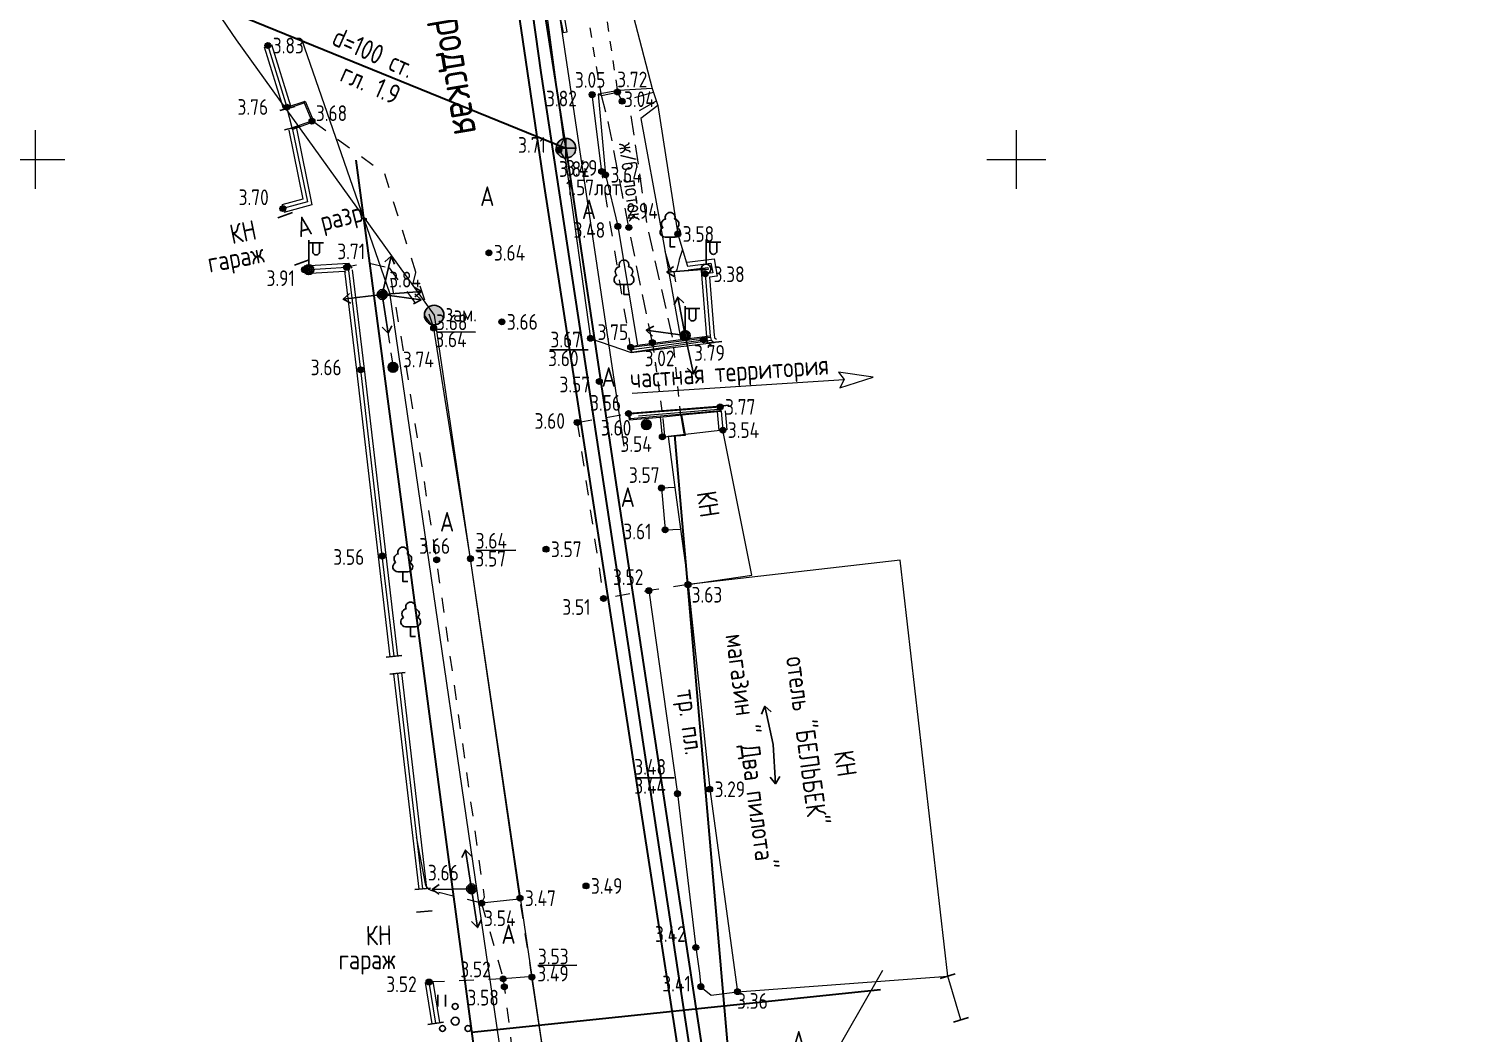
# Model space of a CAD drawing. Header units: metres. Extents: x 24337 to 25822, y 26642 to 34102.
# Drawn here: x 24488.3 to 24562.1, y 33155.5 to 33206.7 of the extents above; entities that cross this region are included whole.
import ezdxf

# ---------------------------------------------------------------- set-up
doc = ezdxf.new("R2010")
doc.units = ezdxf.units.M
for name, pattern in [('g5_01_5x1_5', [3, 1.5, -1.5]), ('g5_01x1', [2, 1, -1]), ('g5_02x1', [3, 2, -1])]:
    doc.linetypes.add(name, pattern=pattern)
for name, color, linetype in [('02_Сетка', 7, 'Continuous'), ('03_Здания и строения', 7, 'Continuous'), ('06_Инженерно-технические сооружения', 7, 'Continuous'), ('07_Объекты электропередачи', 7, 'Continuous'), ('10_Границы покрытий и угодий', 7, 'Continuous'), ('11_Гидрография', 7, 'Continuous'), ('13_Растительность', 7, 'Continuous'), ('14_Ограждения', 7, 'Continuous'), ('17_Топонимика', 7, 'Continuous'), ('18_Зарамочное оформление', 7, 'Continuous'), ('19_Горизонтали', 7, 'Continuous'), ('30_Канализация', 7, 'Continuous'), ('31_Водопровод', 7, 'Continuous'), ('35_Телефон', 7, 'Continuous'), ('37_Кабель низкого напряжения', 7, 'Continuous'), ('44_Крышки колодцев', 7, 'Continuous'), ('45_Номера колодцев', 7, 'Continuous'), ('61_Отметки высоты поверхности', 7, 'Continuous')]:
    doc.layers.add(name, color=color, linetype=linetype)
doc.styles.add('LIKE11', font='bm431.shx')
doc.styles.add('Line_GUGK', font='', dxfattribs={"height": 1})
doc.styles.get("Standard").update_dxf_attribs({"font": 'GOST_0.TTF', "height": 2})
doc.styles.get('Line_GUGK').set_extended_font_data('Bm431', italic=True)
doc.linetypes.add('g5_119_3', pattern='A,8,-2,[31,GUGK_2005.shx,S=0.2000000029802322,R=0,X=0,Y=0],8,[31,GUGK_2005.shx,S=0.2000000029802322,R=180.0000050089563,X=0,Y=0],-2', length=20)
doc.linetypes.add('g5_121_kl', pattern='A,8,-0.6000000238418579,["Кл",Line_GUGK,S=2,R=0,X=0,Y=-1],-4.400000095367432,24', length=37.00000011920929)
doc.linetypes.add('g5_122_k', pattern='A,2,-2,3,-0.6000000238418579,["К",Line_GUGK,S=2,R=0,X=0,Y=-1],-3,3,-2,8,-2,8,-2,6', length=41.60000002384186)
doc.linetypes.add('g5_122_kn', pattern='A,2,-2,3,-0.6000000238418579,["Кн",Line_GUGK,S=2,R=0,X=0,Y=-1],-5,3,-2,8,-2,8,-2,6', length=43.60000002384186)
doc.linetypes.add('g5_122_v', pattern='A,2,-2,3,-0.6000000238418579,["В",Line_GUGK,S=2,R=0,X=0,Y=-1],-2.799999952316284,3,-2,8,-2,8,-2,6', length=41.39999997615814)
doc.linetypes.add('g5_133_t', pattern='A,4,[27,GUGK_2005.shx,S=0.800000011920929,R=0,X=0,Y=0],4,-2', length=10)
doc.linetypes.add('g5_472', pattern='A,0,-8,[25,GUGK_2005.shx,S=0.800000011920929,R=0,X=0,Y=-0.4000000059604645],0', length=8)
doc.linetypes.add('g5_474_2a', pattern='A,2,-0.5,[27,GUGK_2005.shx,S=2,R=0,X=0,Y=0],-0.5,2', length=5)
doc.linetypes.add('g5_475_2', pattern='A,2.5,[25,GUGK_2005.shx,S=0.800000011920929,R=0,X=0,Y=0],2.5,-1', length=6)

# ---------------------------------------------------------------- blocks, each defined once
blk = doc.blocks.new('g5_329_6')
at = {"color": 0, "linetype": 'ByBlock', "lineweight": 15}
blk.add_line((0, 0), (1, 0), dxfattribs=at)
blk = doc.blocks.new('g5_401')
at = {"color": 0, "flags": 128}
for points in [[(-0.4000000000000057, 0), (-0.4000000000000057, 1.199999999999989)], [(0.4000000000000057, 0), (0.4000000000000057, 1.199999999999989)]]:
    blk.add_lwpolyline(points, dxfattribs=at)
blk = doc.blocks.new('g5_330')
at = {"linetype": 'ByBlock'}
blk.add_hatch(color=0, dxfattribs=at).paths.add_polyline_path([(-0.3, 0, 1), (0.3, 0, 1)])
at = {"color": 0, "linetype": 'ByBlock', "lineweight": -2}
blk.add_circle((0, 0), 0.3, dxfattribs=at)
at = {"color": 0, "linetype": 'ByBlock', "lineweight": 15, "flags": 12}
for tag, p in [('number', (-7.619999885559082, -0.800000011920929)), ('z', (0.5, -0.800000011920929))]:
    blk.add_attdef(tag, p, '', height=1.600000023841858, dxfattribs=at)
blk = doc.blocks.new('g5_388_1')
at = {"color": 0, "flags": 128}
blk.add_lwpolyline([(0, 0.99423149460381), (0.513141325947899, 0.99423149460381, 0.7980424165725708), (0.729456388550349, 1.94501724603264, 0.6363283395767212), (0.462796798938016, 2.81074059364795, 0.5330644249916077), (0, 3.5, 0.5330644249916077), (-0.462796798938011, 2.81074059364795, 0.6363283395767212), (-0.729456388550344, 1.94501724603264, 0.7980424165725708), (-0.513141325947899, 0.99423149460381)], format="xyb", dxfattribs=at)
for points in [[(0, 0.99423149460381), (-0.513141325947899, 0.99423149460381)], [(0.5, 0), (0, 0), (0, 0.99423149460381)]]:
    blk.add_lwpolyline(points, dxfattribs=at)
at = {"style": 'LIKE11', "flags": 8}
for tag, p in [('Описание', (-14.18582778595089, 0.838153843312421)), ('Метрические данные', (1.49018894412265, 0.457040420709325))]:
    blk.add_attdef(tag, p, '', height=2, dxfattribs=at)
blk = doc.blocks.new('g5_475_5')
at = {"color": 0, "flags": 128}
blk.add_lwpolyline([(0, -0.8), (0, 0.8)], dxfattribs=at)
blk = doc.blocks.new('g5_311_2')
h = blk.add_hatch(color=0)
edge = h.paths.add_edge_path()
edge.add_arc((6.938893903907228e-18, 0), 0.5, 0, 360)
at = {"color": 0}
blk.add_circle((6.938893903907228e-18, 0), 0.5, dxfattribs=at)
at = {"style": 'LIKE11', "flags": 8}
for tag, p in [('Номер', (6.938893903907228e-18, 1.699999988079071)), ('Отметка кольца люка', (7.214875459470888e-16, -2.800000011920929)), ('Отметка земли (возле него)', (7.214875459470888e-16, -4.800000011920929)), ('Верх прокладки', (7.214875459470888e-16, -6.800000011920929)), ('Низ прокладки', (7.214875459470888e-16, -8.800000011920929))]:
    blk.add_attdef(tag, p, '', height=1.600000023841858, dxfattribs=at)
blk = doc.blocks.new('g5_394')
at = {"color": 0}
for centre, radius in [((-3.216285744678249e-16, 1.5), 0.300000011920929), ((0, 0), 0.4000000059604645), ((-1.299038105676658, -0.7499999999999993), 0.300000011920929), ((1.299038105676658, -0.7499999999999993), 0.300000011920929)]:
    blk.add_circle(centre, radius, dxfattribs=at)
blk = doc.blocks.new('g5_115_1')
at = {"color": 0, "flags": 128}
for points in [[(0, 0), (4, 0)], [(3.293582807424627, -0.503222860631241), (4, -9.796850830579018e-16), (3.293582807424627, 0.5032228606312392)]]:
    blk.add_lwpolyline(points, dxfattribs=at)
blk = doc.blocks.new('g5_117kb')
h = blk.add_hatch(color=255)
h.paths.add_polyline_path([(0.07499999999999994, 0.07500000000000018), (0.9219544457292888, 0.07499999999999996, 0.3674260079860687), (0.07500000000000004, 0.9219544457292888)])
h.paths.add_polyline_path([(-0.07499999999999996, 0.9219544457292888, 0.3674260079860687), (-0.9219544457292888, 0.07500000000000018), (-0.07500000000000005, 0.07500000000000018)])
h.paths.add_polyline_path([(-0.07500000000000008, -0.07499999999999996), (-0.9219544457292888, -0.07499999999999984, 0.3674260079860687), (-0.07500000000000018, -0.9219544457292888)])
h.paths.add_polyline_path([(0.0749999999999998, -0.9219544457292888, 0.3674260079860687), (0.9219544457292888, -0.07499999999999996), (0.07499999999999993, -0.07499999999999996)])
at = {"color": 0, "flags": 128}
for points in [[(-1, 2.220446049250313e-16), (0.9999999999999999, 2.220446049250313e-16)], [(6.123031769111886e-17, 1), (6.123031769111886e-17, -1)]]:
    blk.add_lwpolyline(points, dxfattribs=at)
at = {"color": 0}
blk.add_circle((0, 0), 1, dxfattribs=at)
at = {"style": 'LIKE11', "flags": 8}
for tag, p in [('Номер', (-5.551115123125783e-17, 1.699999988079071)), ('Отметка кольца люка', (6.590375008119238e-16, -2.800000011920929)), ('Отметка земли (возле него)', (6.590375008119238e-16, -4.800000011920929)), ('Верх прокладки', (6.590375008119238e-16, -6.800000011920929)), ('Низ прокладки', (6.590375008119238e-16, -8.800000011920929))]:
    blk.add_attdef(tag, p, '', height=1.600000023841858, dxfattribs=at)
blk = doc.blocks.new('g5_110_1c')
h = blk.add_hatch(color=255)
edge = h.paths.add_edge_path()
edge.add_arc((0, 0), 0.425000011920929, 0, 360)
edge = h.paths.add_edge_path(flags=16)
edge.add_arc((0, 0), 0.1949999928474426, 0, 360)
h = blk.add_hatch(color=0)
edge = h.paths.add_edge_path()
edge.add_arc((0, 0), 0.119999997317791, 0, 360)
at = {"color": 0}
for p, q in [((3.061515884555943e-17, 0.5), (3.061515884555943e-17, 3)), ((-3.061515884555943e-17, 2.75), (1.5, 2.75))]:
    blk.add_line(p, q, dxfattribs=at)
at = {"color": 0, "flags": 128}
blk.add_lwpolyline([(0.4, 2.75), (0.4, 1.864005494464025, 1.040015697479248), (1.1, 1.864005494464025), (1.1, 2.75)], format="xyb", dxfattribs=at)
at = {"color": 0}
for radius in [0.5, 0.119999997317791]:
    blk.add_circle((0, 0), radius, dxfattribs=at)
blk = doc.blocks.new('g5_110_1a')
h = blk.add_hatch(color=255)
edge = h.paths.add_edge_path()
edge.add_arc((0, 0), 0.425000011920929, 0, 360.0000100179126)
at = {"color": 0}
for p, q in [((3.061515884555943e-17, 0.5), (3.061515884555943e-17, 3)), ((-3.061515884555943e-17, 2.75), (1.5, 2.75))]:
    blk.add_line(p, q, dxfattribs=at)
at = {"color": 0, "flags": 128}
blk.add_lwpolyline([(0.4, 2.75), (0.4, 1.864005494464025, 1.040015697479248), (1.1, 1.864005494464025), (1.1, 2.75)], format="xyb", dxfattribs=at)
at = {"color": 0}
blk.add_circle((0, 0), 0.5, dxfattribs=at)
blk = doc.blocks.new('g5_106_1a')
h = blk.add_hatch(color=255)
edge = h.paths.add_edge_path()
edge.add_arc((0, 0), 0.425000011920929, 0, 360)
at = {"color": 0}
blk.add_circle((0, 0), 0.5, dxfattribs=at)
at = {"style": 'LIKE11', "flags": 8}
for tag, p in [('Отметка', (1, 0)), ('Высота опоры', (-7.746835708618164, -2.800000011920929))]:
    blk.add_attdef(tag, p, '', height=1.600000023841858, dxfattribs=at)
blk = doc.blocks.new('g5_118')
h = blk.add_hatch(color=255)
edge = h.paths.add_edge_path()
edge.add_arc((0, 0), 0.925000011920929, 0, 360)
at = {"color": 0}
blk.add_circle((0, 0), 1, dxfattribs=at)
at = {"style": 'LIKE11', "flags": 8}
for tag, p, height in [('Номер', (0, 1.699999988079071), 1.600000023841858), ('Текст', (1.170981290568942, -0.6603920071274143), 2), ('Отметка кольца люка', (7.145486520431816e-16, -2.800000011920929), 1.600000023841858), ('Отметка земли (возле него)', (7.145486520431816e-16, -4.800000011920929), 1.600000023841858), ('Верх прокладки', (7.145486520431816e-16, -6.800000011920929), 1.600000023841858), ('Низ прокладки', (7.145486520431816e-16, -8.800000011920929), 1.600000023841858)]:
    blk.add_attdef(tag, p, '', height=height, dxfattribs=at)
blk = doc.blocks.new('g5_012')
at = {"color": 92, "linetype": 'ByBlock', "lineweight": -2}
for p, q in [((0, -3), (0, 3)), ((-3, 0), (3, 0))]:
    blk.add_line(p, q, dxfattribs=at)

msp = doc.modelspace()

# ---------------------------------------------------------------- linework, layer by layer
at = {"layer": '03_Здания и строения', "color": 7, "linetype": 'Continuous', "lineweight": 20, "ltscale": 0.5, "flags": 128}
for points in [[(24515.60215254237, 33231.034), (24515.8001680236, 33228.96146520042), (24517.78115244319, 33213.31199987793), (24518.64135928561, 33208.99108847046), (24520.03015251566, 33203.61799963379)], [(24523.63891412472, 33186.2011480229), (24520.84115244602, 33185.8800000148), (24521.19222380375, 33183.27985071112), (24521.47895337795, 33181.15623711516), (24521.86182953571, 33178.32053135802), (24525.10715760445, 33178.79548453261), (24523.63891412472, 33186.2011480229)], [(24521.86182953998, 33178.3205312786), (24522.96515252276, 33167.88799992179), (24524.3831525056, 33157.56599941825), (24535.09715249225, 33158.35600033378), (24532.67131306811, 33179.56653490638), (24521.86182953998, 33178.3205312786)], [(24535.77515254237, 33156.133), (24535.09715256907, 33158.35600004959)]]:
    msp.add_lwpolyline(points, dxfattribs=at)
at = {"layer": '06_Инженерно-технические сооружения', "color": 7, "linetype": 'Continuous', "lineweight": 20, "ltscale": 0.5, "flags": 128}
for points in [[(24516.61963456938, 33207.76978100665), (24515.2773284323, 33207.56753521987), (24515.50479632685, 33206.47808410056), (24515.70158368418, 33206.51378704437), (24515.53545075724, 33207.47337765821), (24517.68378394911, 33207.85232639887), (24517.65815252135, 33207.99099999495)], [(24517.28815254237, 33203.326), (24517.44496477808, 33203.2630367676), (24518.26735040213, 33203.43883044517), (24518.33715256716, 33203.51800000167), (24517.28815254237, 33203.326)], [(24517.28815254237, 33203.326), (24517.66015255119, 33199.21699979401), (24518.28415253426, 33196.58999993897), (24519.29471596743, 33190.51164319611)], [(24520.03015254237, 33203.618), (24518.33715258338, 33203.51799999851)], [(24501.41215254237, 33202.667), (24502.35423005988, 33202.96340036821), (24502.78513087203, 33201.92215156984), (24501.70215253402, 33201.53500003052)], [(24501.43615254237, 33202.596), (24501.41215254216, 33202.66700000232)], [(24501.43615254237, 33202.596), (24502.30082377268, 33202.88907669401), (24502.69201573206, 33201.95012609577), (24501.68515254034, 33201.60699997759), (24501.43615254237, 33202.596)], [(24502.30082380093, 33202.88907669294), (24502.35423005811, 33202.96340036202)], [(24520.32915254237, 33202.749), (24519.45615251662, 33202.08500002528), (24520.45815253557, 33196.61000006104), (24521.4971525252, 33190.80400030518)], [(24501.70215254237, 33201.535), (24501.68515254144, 33201.6069999969)], [(24502.69201575408, 33201.95012608739), (24502.78513085286, 33201.92215159545)], [(24522.99615254237, 33190.991), (24521.4971525891, 33190.80399999356), (24519.29471602274, 33190.51164323425), (24518.93634667231, 33190.43127376175)], [(24518.96206295613, 33190.41119811567), (24518.93634682272, 33190.43127375725)], [(24523.01215254237, 33190.915), (24518.96206318308, 33190.41119811773), (24518.98478065898, 33190.17827252388), (24523.03715254274, 33190.78699999392)], [(24518.98478072574, 33190.17827255025), (24518.9733083711, 33190.16697286933), (24518.96115254303, 33190.15500000052)], [(24518.82915254237, 33187.048), (24518.86315254421, 33186.72100000787), (24520.445224005, 33186.86229600716), (24521.54415245654, 33186.98499999899), (24523.55086656214, 33187.16204415965), (24523.54715247752, 33187.42799999523), (24518.82915254237, 33187.048)], [(24518.89796266998, 33187.02453425122), (24518.82915254231, 33187.0480000001)], [(24518.92557515081, 33186.76647174243), (24518.86315254372, 33186.72099999968)], [(24523.4989123304, 33187.19063793648), (24518.9255752523, 33186.76647173394), (24518.89796256614, 33187.02453424562), (24523.50073959693, 33187.38112162579)], [(24520.44522399344, 33186.86229600209), (24520.55115254112, 33185.85299994249), (24521.72842962183, 33185.93897964257), (24521.54415256419, 33186.98500000138)], [(24523.4989123304, 33187.19063793648), (24523.50073959693, 33187.38112162579)], [(24523.4989123304, 33187.19063793648), (24523.55086651412, 33187.1620441616)], [(24523.5007395969, 33187.38112162988), (24523.54715254169, 33187.42800000127)], [(24521.19222383937, 33183.27985079036), (24520.50515251598, 33183.2469999996), (24520.69515254339, 33181.11099989162), (24521.47895344338, 33181.1562371944)]]:
    msp.add_lwpolyline(points, dxfattribs=at)
at = {"layer": '06_Инженерно-технические сооружения', "color": 7, "linetype": 'g5_01x1', "lineweight": 20, "ltscale": 0.5, "flags": 128}
for points in [[(24517.44496478046, 33203.26303676583), (24516.68524987902, 33207.82108501413)], [(24517.59015254237, 33208.01), (24518.26735041596, 33203.43883062363)], [(24520.04398293125, 33190.65697719207), (24520.57815254557, 33186.79699994674)], [(24521.50315254237, 33186.924), (24521.09025590922, 33190.78958938026)]]:
    msp.add_lwpolyline(points, dxfattribs=at)
at = {"layer": '06_Инженерно-технические сооружения', "color": 92, "linetype": 'g5_02x1', "lineweight": 20, "ltscale": 0.5, "flags": 128}
for points in [[(24520.04398293125, 33190.65697719207), (24518.84433526623, 33196.52733565917), (24517.83130616772, 33201.7692437326), (24517.44496483433, 33203.26303722015)], [(24520.09138825162, 33203.41198222638), (24518.50415256245, 33202.96699999572), (24518.26735046132, 33203.43883044199)], [(24520.23669277951, 33202.97165397377), (24518.9441525869, 33202.2510000226), (24519.79215254709, 33196.5200000164), (24521.09025590941, 33190.7895889637)]]:
    msp.add_lwpolyline(points, dxfattribs=at)
at = {"layer": '07_Объекты электропередачи', "color": 7, "linetype": 'g5_02x1', "lineweight": 20, "ltscale": 0.5, "flags": 128}
msp.add_lwpolyline([(24506.27415254237, 33193.114), (24506.82515254141, 33189.40200010681)], dxfattribs=at)
at = {"layer": '10_Границы покрытий и угодий', "color": 7, "linetype": 'Continuous', "lineweight": 20, "ltscale": 0.5, "flags": 128}
for points in [[(24514.56515254237, 33208.135), (24514.61915254377, 33207.74199999333), (24515.51215256907, 33201.01899982453), (24515.27215255953, 33200.48200012207), (24515.61715258814, 33199.98700023651), (24516.89115251757, 33190.87700057984)], [(24513.29515254237, 33162.334), (24510.77215254046, 33179.64399946594), (24508.89615237452, 33191.39699972534)], [(24516.89115254237, 33190.877), (24518.96115247561, 33190.15499999714), (24523.18915240122, 33190.67499999297)], [(24519.86815254237, 33178.015), (24521.32215253855, 33167.6620003128), (24522.25415246035, 33159.82000030518), (24522.45415250803, 33158.51400054932), (24522.52015249278, 33157.82199920654), (24523.04215256716, 33157.39200080872), (24524.38315240885, 33157.56600059509)], [(24513.29515254237, 33162.334), (24513.08715253808, 33162.27200000102), (24511.34115254618, 33162.08300001288)], [(24513.90615254237, 33158.312), (24513.75015253915, 33158.32999999922), (24512.43985229327, 33158.2230468924)], [(24515.26715254237, 33149.196), (24514.63215255191, 33153.50099982834), (24513.90615260054, 33158.31200017548)]]:
    msp.add_lwpolyline(points, dxfattribs=at)
at = {"layer": '10_Границы покрытий и угодий', "color": 7, "linetype": 'g5_01_5x1_5', "lineweight": 20, "ltscale": 0.5, "flags": 128}
for points in [[(24502.78513085015, 33201.92215159497), (24506.3913367904, 33199.29250577054)], [(24508.89615254237, 33191.397), (24506.39133672549, 33199.29250590515)], [(24518.9733083714, 33190.1669728689), (24518.93634682337, 33190.43127375172), (24517.46015255341, 33199.38399957941)], [(24511.34115254237, 33162.083), (24511.48815254225, 33162.39399998951), (24509.04815255954, 33179.583), (24507.52515255763, 33189.2879999237), (24506.63215243174, 33194.46699887085), (24505.47615277125, 33194.7200010376), (24504.45515238597, 33194.51200085449)], [(24506.63215254237, 33194.467), (24508.89615248133, 33191.39700006675)], [(24516.21515254237, 33186.593), (24518.82915262438, 33187.04800001311)], [(24516.21515254237, 33186.593), (24517.55715255, 33177.61399990845)], [(24521.86182953998, 33178.3205312786), (24519.8681525199, 33178.01499998545), (24517.55715253039, 33177.61399999236)], [(24511.34115254237, 33162.083), (24508.33115255191, 33162.81700002718)], [(24511.34115254237, 33162.083), (24512.43985223128, 33158.22304683494)], [(24513.90615254237, 33158.312), (24513.29515254094, 33162.33399983597)], [(24512.43985226348, 33158.22304689156), (24508.65815260604, 33158.0599999951)], [(24512.43985226348, 33158.22304689156), (24512.49715254053, 33157.81199999915), (24513.11815252498, 33152.77199994789), (24513.62215259269, 33149.28999959694), (24513.63615253165, 33148.96999990212)]]:
    msp.add_lwpolyline(points, dxfattribs=at)
at = {"layer": '11_Гидрография', "color": 92, "linetype": 'g5_02x1', "lineweight": 20, "ltscale": 0.5, "flags": 128}
for points in [[(24520.57815254237, 33186.797), (24520.66068442668, 33185.90021509838)], [(24521.50315254237, 33186.924), (24521.6543199947, 33186.01864102983)]]:
    msp.add_lwpolyline(points, dxfattribs=at)
at = {"layer": '14_Ограждения', "color": 7, "linetype": 'Continuous', "lineweight": 20, "ltscale": 0.5, "flags": 128}
for points in [[(24500.25499937369, 33205.74717426872), (24501.22099939419, 33202.60817432975)], [(24500.63730571105, 33205.86482573127), (24501.60330579116, 33202.72582579231)], [(24501.50622185279, 33201.49486068622), (24502.22658973147, 33197.97855297089), (24501.15847682167, 33197.68693867684)], [(24501.89808323194, 33201.57513931379), (24502.69371538569, 33197.69144693375), (24501.26382829954, 33197.30106178284)], [(24521.8116853386, 33194.76249775731), (24523.19538222624, 33194.93305479431), (24523.35106991603, 33194.05082451248), (24522.95283948256, 33193.99713479423), (24523.19447230174, 33191.01980530166), (24523.20816348864, 33190.95477234268), (24523.21851002051, 33190.90179811859), (24523.30779229476, 33190.83601128006)], [(24502.29578686497, 33194.57861735606), (24504.55843721415, 33194.71878155255), (24504.73217545534, 33194.45501505518)], [(24502.32051821976, 33194.17938264394), (24504.35186801936, 33194.30521845752), (24504.39812956835, 33194.23498494113)], [(24506.68053304256, 33174.64554161602), (24506.07650209071, 33179.7598036232), (24504.98053670527, 33189.25450357819), (24504.36660504938, 33194.32094129944)], [(24507.07777204217, 33174.69245838398), (24506.47380304934, 33179.806196064), (24505.3777682841, 33189.3014968338), (24504.76370025278, 33194.36905989075)], [(24521.86061974613, 33194.36550224268), (24522.86745702101, 33194.48960689151), (24522.88475679232, 33194.39157478952), (24522.5234656222, 33194.34286523306), (24522.79783271624, 33190.96219478988), (24522.81614153458, 33190.87522779846), (24522.85579501464, 33190.67220198059), (24523.07051287963, 33190.51398884201)], [(24523.35170088755, 33187.1437944703), (24523.43974848883, 33186.18289833592)], [(24523.75003214227, 33187.18029385136), (24523.838079751, 33186.21939771699)], [(24506.8544936737, 33173.77387740996), (24508.13249371554, 33162.79387767029)], [(24507.25181141104, 33173.82012259003), (24508.52981136347, 33162.84012324524)], [(24508.46065737988, 33158.0284458524), (24508.79665737535, 33155.92544585228)], [(24508.85564770486, 33158.0915541476), (24509.19164767052, 33155.98855429649)]]:
    msp.add_lwpolyline(points, dxfattribs=at)
at = {"layer": '14_Ограждения', "color": 7, "linetype": 'g5_472', "lineweight": 20, "ltscale": 0.5, "flags": 128}
for points in [[(24500.44615254237, 33205.806), (24501.41215256287, 33202.66700006103)], [(24501.70215254237, 33201.535), (24502.46015255858, 33197.83499995232), (24501.2111525457, 33197.49400011063)], [(24502.30815254237, 33194.379), (24504.45515261675, 33194.51200000131), (24504.56515251185, 33194.34499999815)], [(24506.87915254237, 33174.669), (24506.27515257002, 33179.7829998436), (24505.17915249468, 33189.278000206), (24504.56515265108, 33194.34500059509)], [(24521.83615254237, 33194.564), (24523.03141962363, 33194.71133085036), (24523.11791335417, 33194.221199651), (24522.73815255238, 33194.1700000062), (24522.99615250899, 33190.99100004577), (24523.01215254141, 33190.91500007057), (24523.03715251757, 33190.78700004959), (24523.18915258719, 33190.67500006103)], [(24523.55086651491, 33187.16204416083), (24523.63891412364, 33186.20114802646)], [(24507.05315254237, 33173.797), (24508.33115253951, 33162.81700045776)], [(24508.65815254237, 33158.06), (24508.99415253784, 33155.95700007438)]]:
    msp.add_lwpolyline(points, dxfattribs=at)
at = {"layer": '14_Ограждения', "color": 7, "linetype": 'g5_474_2a', "lineweight": 20, "ltscale": 0.5, "flags": 128}
for points in [[(24517.46015254237, 33199.384), (24516.97115254976, 33203.30400007629)], [(24519.0037761141, 33190.30781743355), (24522.65322021734, 33190.80553186365)], [(24519.3323119697, 33186.92324164003), (24523.41405854792, 33187.27570124954)]]:
    msp.add_lwpolyline(points, dxfattribs=at)
at = {"layer": '14_Ограждения', "color": 7, "linetype": 'g5_475_2', "lineweight": 20, "ltscale": 0.5, "flags": 128}
for points in [[(24520.03015254237, 33203.618), (24520.32915253736, 33202.74899998236)], [(24520.32915254237, 33202.749), (24521.34215255381, 33196.19799988175), (24521.83615251185, 33194.56399958039)]]:
    msp.add_lwpolyline(points, dxfattribs=at)
at = {"layer": '18_Зарамочное оформление', "color": 7, "linetype": 'Continuous', "lineweight": 20, "ltscale": 0.5, "flags": 128}
msp.add_lwpolyline([(24519.00630197728, 33188.08800491708), (24529.8237395009, 33188.77603981258), (24529.59629516439, 33188.35054878089), (24531.29344795106, 33188.89855564544), (24529.5289855111, 33189.15800005903), (24529.8237395009, 33188.77603981258)], dxfattribs=at)
at = {"layer": '19_Горизонтали', "color": 32, "linetype": 'Continuous', "lineweight": 20, "ltscale": 0.5, "elevation": 3.5, "flags": 128}
for points in [[(24521.58000410695, 33195.41126261979), (24521.50778807302, 33195.20982371598, 0.03077197819948196), (24521.38862639913, 33194.79960527674), (24521.29549158712, 33194.38541041642, -0.7714636325836182), (24520.97158290248, 33194.37393157393), (24520.69168890615, 33195.30498515397)], [(24508.00848616262, 33165.45077906876), (24508.02235735555, 33165.40081225663, -0.02196517400443554), (24508.04566248388, 33165.29985433575), (24508.45768922025, 33163.07281978041, 0.2741097509860992), (24508.75256289144, 33162.73526965409), (24509.00004233022, 33162.65388880997)]]:
    msp.add_lwpolyline(points, format="xyb", dxfattribs=at)
at = {"layer": '30_Канализация', "color": 22, "linetype": 'g5_122_kn', "lineweight": 30, "ltscale": 0.5, "flags": 128}
for points in [[(24507.08012420324, 33250), (24507.87637610352, 33243.83182186068), (24514.52440352356, 33198.62085479678), (24526.88755221283, 33118.83630508364), (24529.02935213959, 33094.62939590395), (24536.8814525119, 33029.31840652407), (24541.95710910473, 33000), (24542.28656763946, 32998.09695571841), (24543.55118174469, 32989.25442642153), (24551.19021601593, 32972.80984634341), (24558.60696024811, 32933.03253311099), (24561.28811259186, 32915.12927383364)], [(24508.03679828337, 33250), (24512.24597604859, 33219.45550034611), (24514.36208160508, 33204.43325684636), (24527.27629955399, 33119.65584061711), (24529.53765209305, 33095.04330704777), (24537.32645328629, 33029.47819779484), (24542.74154835941, 33000), (24543.09113414872, 32998.09695695012), (24544.34397991288, 32989.47055314152), (24551.93552883255, 32973.09479020207), (24555.31416805374, 32955.0081202802), (24557.5583773433, 32942.99435685246), (24557.92986019242, 32941.00570939152), (24558.66715725052, 32937.05877945988), (24559.24034221756, 32933.99042008488), (24559.86229045975, 32930.04492447941), (24560.50685604203, 32925.74270890324), (24561.24973400223, 32920.78430436223), (24561.861241418, 32916.7027308759), (24562.08066661942, 32915.2381617841)]]:
    msp.add_lwpolyline(points, dxfattribs=at)
at = {"layer": '30_Канализация', "color": 12, "linetype": 'g5_122_k', "lineweight": 30, "ltscale": 0.5, "flags": 128}
for points in [[(24510.29608460851, 33234.5817666914), (24515.64115258641, 33200.57100161572), (24518.14666625447, 33183.74188479443), (24521.07638474889, 33164.5315500166), (24522.9595310349, 33152.18364962597), (24524.35638066716, 33143.73617800732), (24528.07621690221, 33118.6332498457), (24530.20505258031, 33095.36229952831), (24531.95933267064, 33080.72748812695), (24534.63714143224, 33058.38831576367), (24538.0525123734, 33029.89612826367), (24538.36896058507, 33027.01183566113)], [(24498.85415340601, 33207.39930001297), (24515.64115215479, 33200.57100001373)]]:
    msp.add_lwpolyline(points, dxfattribs=at)
at = {"layer": '30_Канализация', "color": 42, "linetype": 'g5_121_kl', "lineweight": 30, "ltscale": 0.5, "flags": 128}
msp.add_lwpolyline([(24521.17655654372, 33185.93718472687), (24524.17715259016, 33151.28199902741), (24525.66248174132, 33141.43077222077)], dxfattribs=at)
at = {"layer": '31_Водопровод', "color": 94, "linetype": 'g5_122_v', "lineweight": 30, "ltscale": 0.5, "flags": 128}
for points in [[(24504.92845982164, 33199.9602591776), (24507.08335560411, 33183.69999382726), (24509.30018728822, 33166.97237465611), (24514.52365273088, 33127.88690254918), (24528.78986042588, 33129.81807015172)], [(24510.81930611849, 33155.50951060085), (24531.67390130281, 33157.67094739704)]]:
    msp.add_lwpolyline(points, dxfattribs=at)
at = {"layer": '35_Телефон', "color": 6, "linetype": 'g5_133_t', "lineweight": 20, "ltscale": 0.5, "flags": 128}
for points in [[(24490.70708277876, 33218.02576005855), (24498.83585169966, 33206.10059965053), (24508.92065241987, 33192.06700075069), (24515.53355220014, 33147.2823976318), (24526.12075236494, 33148.73559892574), (24531.78885462934, 33158.65740144649)], [(24502.15385268351, 33206.13399970703), (24506.63935254236, 33193.1918), (24512.78157447001, 33151.17945945435), (24513.82665274759, 33144.28040015869), (24516.41078589579, 33127.0444763916), (24519.79821417948, 33100.704640271), (24523.44074271341, 33072.25451362305), (24526.04247115274, 33053.99186408691), (24528.82376311441, 33031.54507148438), (24529.35825179239, 33027.28539741211), (24542.77375243326, 33035.09049689941), (24543.71265242716, 33038.1193970459)]]:
    msp.add_lwpolyline(points, dxfattribs=at)
at = {"layer": '37_Кабель низкого напряжения', "color": 1, "linetype": 'g5_119_3', "lineweight": 20, "ltscale": 0.5, "flags": 128}
msp.add_lwpolyline([(24511.78439543203, 33250), (24509.1271561087, 33248.73865956817), (24518.58683666595, 33185.38436002289)], dxfattribs=at)
at = {"layer": '61_Отметки высоты поверхности', "flags": 128}
for points in [[(24509.07039628252, 33191.21275137172), (24511.02627276717, 33191.19599678349)], [(24514.81497983234, 33190.28665777101), (24516.7646228384, 33190.28665777101)], [(24511.03749180668, 33180.05849002007), (24513.09093193051, 33180.07205184836)], [(24519.19125602521, 33168.47885144914), (24521.15195768969, 33168.47885144914)], [(24514.19996568054, 33158.89726511185), (24516.18832468313, 33158.91149307234)]]:
    msp.add_lwpolyline(points, dxfattribs=at)

# ---------------------------------------------------------------- block references
at = {"layer": '02_Сетка', "color": 92, "linetype": 'Continuous', "lineweight": 15, "ltscale": 0.5, "xscale": 0.5, "yscale": 0.5}
for p in [(24488.60115254237, 33200), (24538.60115254237, 33200)]:
    msp.add_blockref('g5_012', p, dxfattribs=at)
at = {"layer": '06_Инженерно-технические сооружения', "color": 7, "linetype": 'Continuous', "lineweight": 20, "xscale": 0.5, "yscale": 0.5, "zscale": 0.5}
msp.add_blockref('g5_311_2', (24519.73415254237, 33186.481, 3.6), dxfattribs=at)
at = {"layer": '07_Объекты электропередачи', "color": 7, "linetype": 'Continuous', "lineweight": 20, "xscale": 0.5, "yscale": 0.5, "zscale": 0.5}
for name, p in [('g5_110_1c', (24502.53215254237, 33194.379, 3.738)), ('g5_110_1a', (24522.77815254237, 33194.412, 3.375)), ('g5_106_1a', (24506.27415254237, 33193.114, 3.842)), ('g5_110_1c', (24521.71815254237, 33191.021, 3.393)), ('g5_106_1a', (24506.82515254237, 33189.402, 3.737)), ('g5_106_1a', (24510.82415254237, 33162.812, 3.66))]:
    msp.add_blockref(name, p, dxfattribs=at)
at = {"layer": '07_Объекты электропередачи', "color": 7, "linetype": 'Continuous', "lineweight": 20}
for p, xscale, yscale, zscale, rotation in [((24506.27415254237, 33193.114, 3.842), 0.5, 0.5, 0.5, 76.70840656830916), ((24522.77815254237, 33194.412, 3.375), 0.5, 0.5, 0.5, 184.4969195962227), ((24506.27415283228, 33193.11400002193, 3.842000007629395), 0.5, 0.5, 0.5, 4.496918856134588), ((24506.27415254237, 33193.114, 3.842), 0.5, 0.5, 0.5, 186.8752187859778), ((24506.27415254237, 33193.114, 3.842), 0.5, 0.5, 0.5, 278.5394583534321), ((24506.27415254237, 33193.114, 3.842), 0.4999999999999998, 0.4999999999999998, 0.4999999999999998, 352.2821967841218), ((24521.71815254237, 33191.021, 3.393), 0.5, 0.5, 0.5, 100.8511035483099), ((24521.71815278651, 33191.02100006485, 3.392999999046326), 0.5, 0.5, 0.5, 172.2821917751654), ((24521.71815241806, 33191.0210006357, 3.392999994874001), 0.5, 0.5, 0.5, 282.14126298959), ((24526.20440484516, 33170.16779781588, 3.39508854162693), 0.5, 0.5, 0.5, 102.1412716410119), ((24526.20440484516, 33170.16779781588, 3.39508854162693), 0.4999999999999998, 0.4999999999999998, 0.4999999999999998, 273.2257351037023), ((24510.8241527331, 33162.81199995423, 3.660000003695488), 0.5, 0.5, 0.5, 98.53946017466497), ((24510.8241527331, 33162.81199995423, 3.660000003695488), 0.4999999999999998, 0.4999999999999998, 0.4999999999999998, 180.8438475601548), ((24510.82415254237, 33162.812, 3.66), 0.4999999999999998, 0.4999999999999998, 0.4999999999999998, 278.7523963309964)]:
    msp.add_blockref('g5_115_1', p, dxfattribs=dict(at, xscale=xscale, yscale=yscale, zscale=zscale, rotation=rotation))
at = {"layer": '13_Растительность', "color": 92, "linetype": 'Continuous', "lineweight": 20, "xscale": 0.5, "yscale": 0.5, "zscale": 0.5}
for name, p in [('g5_388_1', (24520.94915254237, 33195.548, 3.602)), ('g5_388_1', (24518.59615254237, 33193.12, 3.536)), ('g5_388_1', (24507.32315254237, 33178.482, 3.568)), ('g5_388_1', (24507.72015254237, 33175.678, 3.508)), ('g5_394', (24509.99515254237, 33156.066, 3.545))]:
    msp.add_blockref(name, p, dxfattribs=at)
at = {"layer": '13_Растительность', "color": 92, "linetype": 'Continuous', "lineweight": 20, "ltscale": 0.5, "xscale": 0.5, "yscale": 0.5}
msp.add_blockref('g5_401', (24509.30115255793, 33156.80999996825), dxfattribs=at)
at = {"layer": '14_Ограждения', "color": 7, "linetype": 'Continuous', "lineweight": 20}
for p, xscale, yscale, zscale, rotation in [((24501.43615254237, 33202.596, 3.867), 0.5, 0.5, 0.5, 104.1316229160995), ((24501.68515254237, 33201.607, 3.773), 0.5, 0.5, 0.5, 284.1316247373324), ((24501.32919394464, 33197.1588140674, 3.707), 0.4999999999999999, 0.4999999999999999, 0.4999999999999999, 109.4005811060091), ((24502.17829463744, 33194.74773962975, 3.87), 0.5, 0.5, 0.5, 289.4005760970528), ((24523.18915254237, 33190.675, 3.442), 0.5, 0.5, 0.5, 96.29176786221879), ((24523.54715254237, 33187.428, 3.393), 0.4999999999999999, 0.4999999999999999, 0.4999999999999999, 276.2917696834517), ((24506.87915254237, 33174.669, 3.542), 0.5, 0.5, 0.5, 276.73583443234), ((24507.05315254237, 33173.797, 3.54), 0.5, 0.5, 0.5, 96.63898052867641), ((24508.33115254237, 33162.817, 3.488), 0.5, 0.5, 0.5, 94.56805351195021), ((24508.42415254237, 33161.653, 3.514), 0.4999999999999999, 0.4999999999999999, 0.4999999999999999, 274.5680553331831), ((24535.09715254237, 33158.356, 3.609), 0.4999999999999999, 0.4999999999999999, 0.4999999999999999, 106.9613497986683), ((24508.99415254237, 33155.957, 3.554), 0.5, 0.5, 0.5, 279.0775238081439), ((24535.77515254237, 33156.133, 3.519), 0.5, 0.5, 0.5, 286.9613516199012)]:
    msp.add_blockref('g5_475_5', p, dxfattribs=dict(at, xscale=xscale, yscale=yscale, zscale=zscale, rotation=rotation))
at = {"layer": '19_Горизонтали', "color": 32, "linetype": 'Continuous', "lineweight": 20, "xscale": 0.5, "yscale": 0.5, "zscale": 0.5, "rotation": 279.5614185778061}
msp.add_blockref('g5_329_6', (24521.14521826406, 33194.25595103532, 3.499999985739361), dxfattribs=at)
at = {"layer": '44_Крышки колодцев', "color": 7, "linetype": 'Continuous', "lineweight": 20, "xscale": 0.5, "yscale": 0.5, "zscale": 0.5}
for name, p in [('g5_117kb', (24515.64115254237, 33200.571, 3.491)), ('g5_118', (24508.92065254237, 33192.067))]:
    msp.add_blockref(name, p, dxfattribs=at)
at = {"layer": '61_Отметки высоты поверхности', "color": 7, "linetype": 'Continuous', "lineweight": 20, "xscale": 0.5, "yscale": 0.5, "zscale": 0.5}
for p in [(24500.44615254237, 33205.806, 3.829), (24516.97115254237, 33203.304, 3.825), (24518.26735042214, 33203.4388304418, 3.051), (24518.50415254237, 33202.967, 3.043), (24501.41215254237, 33202.667, 3.755), (24502.69201575408, 33201.95012608739, 3.739), (24515.27215254237, 33200.482, 3.71), (24517.46015254237, 33199.384, 3.82), (24517.66015254237, 33199.217, 3.638), (24501.21115254237, 33197.494, 3.704), (24518.28415254237, 33196.59, 3.479), (24518.84433524449, 33196.52733568168, 2.943), (24521.34215254237, 33196.198, 3.578), (24511.71415254237, 33195.24, 3.635), (24502.30815254237, 33194.379, 3.914), (24504.45515254237, 33194.512, 3.708), (24504.46815254237, 33194.5, 3.703), (24522.73815254237, 33194.17, 3.375), (24508.89615254237, 33191.397, 3.645), (24512.37615254237, 33191.717, 3.656), (24516.89115254237, 33190.877, 3.597), (24518.93634682179, 33190.43127375776, 3.754), (24520.04398293125, 33190.65697719207, 3.024), (24522.65322011037, 33190.80553185231, 3.792), (24505.17915254237, 33189.278, 3.664), (24517.34015254237, 33188.677, 3.572), (24523.5007395969, 33187.38112162988, 3.774), (24516.21515254237, 33186.593, 3.6), (24518.82915254237, 33187.048, 3.56), (24520.55115254237, 33185.853, 3.535), (24523.63891412472, 33186.2011480229, 3.536), (24520.50515254237, 33183.247, 3.573), (24520.69515254237, 33181.111, 3.612), (24514.62415254237, 33180.125, 3.571), (24506.27515254237, 33179.783, 3.562), (24509.04815254237, 33179.583, 3.663), (24510.77215254237, 33179.644, 3.574), (24519.86815254237, 33178.015, 3.522), (24521.86182953998, 33178.3205312786, 3.633), (24517.55715254237, 33177.614, 3.511), (24521.32215254237, 33167.662, 3.485), (24522.96515254237, 33167.888, 3.29), (24513.29515254237, 33162.334, 3.468), (24516.66215254237, 33162.958, 3.489), (24511.34115254237, 33162.083, 3.542), (24522.25415254237, 33159.82, 3.42), (24508.65815254237, 33158.06, 3.523), (24512.43985226348, 33158.22304689156, 3.524), (24512.49715254237, 33157.812, 3.582), (24513.90615254237, 33158.312, 3.478), (24522.52015254237, 33157.822, 3.41), (24524.38315254237, 33157.566, 3.358)]:
    msp.add_blockref('g5_330', p, dxfattribs=at)

# ---------------------------------------------------------------- texts
at = {"layer": '03_Здания и строения', "color": 7, "linetype": 'Continuous', "lineweight": 15}
for s, rotation, p in [('КН', 11.52591690363984, (24498.62565754969, 33195.67505439646)), ('гараж', 10.59015366659141, (24497.47220854293, 33194.22324699513)), ('КН', 278.5274372204929, (24522.2989822578, 33183.01290718715)), ('магазин " Два пилота"', 277.5916739834445, (24523.76709065466, 33175.75277367)), ('отель "БЕЛЬБЕК"', 277.5916739834445, (24526.84767487811, 33174.59755458621)), ('КН', 278.5274372204929, (24529.2976565758, 33169.78931519462)), ('КН', 1.281829498942521, (24505.44416067585, 33159.92498013225)), ('гараж', 0.346066208533241, (24504.05090640742, 33158.70144758865))]:
    msp.add_text(s, height=1, rotation=rotation, dxfattribs=at).set_placement(p)
at = {"layer": '06_Инженерно-технические сооружения', "color": 7, "linetype": 'Continuous', "lineweight": 15}
msp.add_text('ж/б лоток', height=0.8, rotation=277.4034339699189, dxfattribs=at).set_placement((24518.32809340497, 33200.81297066744))
at = {"layer": '10_Границы покрытий и угодий', "color": 7, "linetype": 'Continuous', "lineweight": 15}
for p in [(24511.26653282033, 33197.62706702525), (24516.4510030878, 33196.9581423059), (24517.45503908271, 33188.40895123632), (24518.42864209064, 33182.28185242981), (24509.2160090301, 33181.02552589755), (24512.3515794076, 33160.00673852648), (24527.14220366036, 33154.56291209863)]:
    msp.add_text('А', height=1, dxfattribs=at).set_placement(p)
for s, rotation, p in [('А разр.', 14.21119211545201, (24502.0547598144, 33196.02401324559)), ('тр. пл.', 277.7651607883628, (24521.26845056546, 33172.91187558248))]:
    msp.add_text(s, height=1, rotation=rotation, dxfattribs=at).set_placement(p)
at = {"layer": '17_Топонимика', "color": 7, "linetype": 'Continuous', "lineweight": 15}
msp.add_text('ул. Южногородская', height=1.6, rotation=279.5748603900927, dxfattribs=at).set_placement((24507.47496663609, 33215.92292963072))
at = {"layer": '18_Зарамочное оформление', "color": 7, "linetype": 'Continuous', "lineweight": 15}
msp.add_text('частная территория', height=1, rotation=4.042421847062659, dxfattribs=at).set_placement((24518.94167570303, 33188.32731116877))
at = {"layer": '30_Канализация', "color": 12, "linetype": 'Continuous', "lineweight": 15}
for s, p in [('d=100 ст.', (24503.63581881841, 33205.87915359663)), ('гл. 1.9', (24504.05139518684, 33204.02983875708))]:
    msp.add_text(s, height=1, rotation=336.1086366786117, dxfattribs=at).set_placement(p)
at = {"layer": '45_Номера колодцев', "color": 7, "linetype": 'Continuous', "lineweight": 15, "ltscale": 0.5}
for s, p in [('3.49', (24515.64115254237, 33199.17099999404)), ('1.57лот.', (24515.64115254237, 33198.17099999404)), ('зам.', (24509.50614318765, 33191.73680399644))]:
    msp.add_text(s, height=0.8, dxfattribs=at).set_placement(p)
at = {"layer": '61_Отметки высоты поверхности', "color": 7, "linetype": 'Continuous', "lineweight": 15, "ltscale": 0.5}
for s, p in [('3.83', (24500.69615254237, 33205.40599999404)), ('3.05', (24516.09429553782, 33203.65670075579)), ('3.72', (24518.25063770016, 33203.67705012059)), ('3.76', (24498.89758070198, 33202.27300394031)), ('3.82', (24514.62527954478, 33202.70506040093)), ('3.04', (24518.59865551341, 33202.66988784172)), ('3.68', (24502.89044831979, 33201.95902817685)), ('3.71', (24513.19964129212, 33200.33755878414)), ('3.82', (24515.28507973572, 33199.11093827847)), ('3.64', (24517.91015254236, 33198.81699999404)), ('3.70', (24498.95385613734, 33197.67165643172)), ('2.94', (24518.72851532296, 33196.97433678028)), ('3.48', (24516.02665901112, 33196.00190608889)), ('3.58', (24521.59215254237, 33195.79799999404)), ('3.71', (24503.98257637489, 33194.91141184059)), ('3.64', (24511.96415254236, 33194.83999999404)), ('3.91', (24500.37572008821, 33193.54539830291)), ('3.84', (24506.63337192814, 33193.47372715292)), ('3.38', (24523.16371858531, 33193.74735244537)), ('3.68', (24509.02010229831, 33191.29652742929)), ('3.66', (24512.62615254237, 33191.31699999404)), ('3.64', (24508.98098458533, 33190.42526157271)), ('3.67', (24514.84898520697, 33190.41693764707)), ('3.75', (24517.24951751601, 33190.79369266955)), ('3.79', (24522.17066938888, 33189.73848083384)), ('3.66', (24502.62819162449, 33188.9956429279)), ('3.74', (24507.32515254237, 33189.402)), ('3.60', (24514.72996563205, 33189.45966438484)), ('3.02', (24519.64839102629, 33189.45696323826)), ('3.57', (24515.30934157692, 33188.12514682409)), ('3.56', (24516.8679006269, 33187.18752563038)), ('3.77', (24523.7507395969, 33186.98112162392)), ('3.60', (24514.03795175244, 33186.26549816294)), ('3.60', (24517.41741055685, 33185.91949429589)), ('3.54', (24523.88891412472, 33185.80114801694)), ('3.54', (24518.41616779285, 33185.08821584879)), ('3.57', (24518.84655428203, 33183.50755893459)), ('3.64', (24511.03749180668, 33180.15793927231)), ('3.61', (24518.56671523632, 33180.63086820226)), ('3.56', (24503.77855787408, 33179.32906669215)), ('3.66', (24508.15798670106, 33179.89128460534)), ('3.57', (24514.87415254237, 33179.72499999404)), ('3.57', (24511.02215254237, 33179.24399999404)), ('3.52', (24518.03550249825, 33178.30429826658)), ('3.63', (24522.04308393601, 33177.40514990809)), ('3.51', (24515.45489123996, 33176.77912198397)), ('3.48', (24519.12422283692, 33168.62958898518)), ('3.44', (24519.12422283692, 33167.65817112638)), ('3.29', (24523.21515254237, 33167.48799999404)), ('3.66', (24508.60107231815, 33163.23431707428)), ('3.49', (24516.91215254237, 33162.55799999404)), ('3.47', (24513.54515254237, 33161.93399999404)), ('3.54', (24511.46741242697, 33160.91271079735)), ('3.42', (24520.17813742292, 33160.10600211051)), ('3.53', (24514.2094556591, 33158.96366407869)), ('3.52', (24510.2544654738, 33158.30360342157)), ('3.49', (24514.176238443, 33158.09099194303)), ('3.52', (24506.47961533531, 33157.54510167018)), ('3.41', (24520.5484482085, 33157.57681112106)), ('3.58', (24510.61858860396, 33156.86166795346)), ('3.36', (24524.36412373678, 33156.69326973357))]:
    msp.add_text(s, height=0.8, dxfattribs=at).set_placement(p)

doc.saveas('drawing.dxf')
